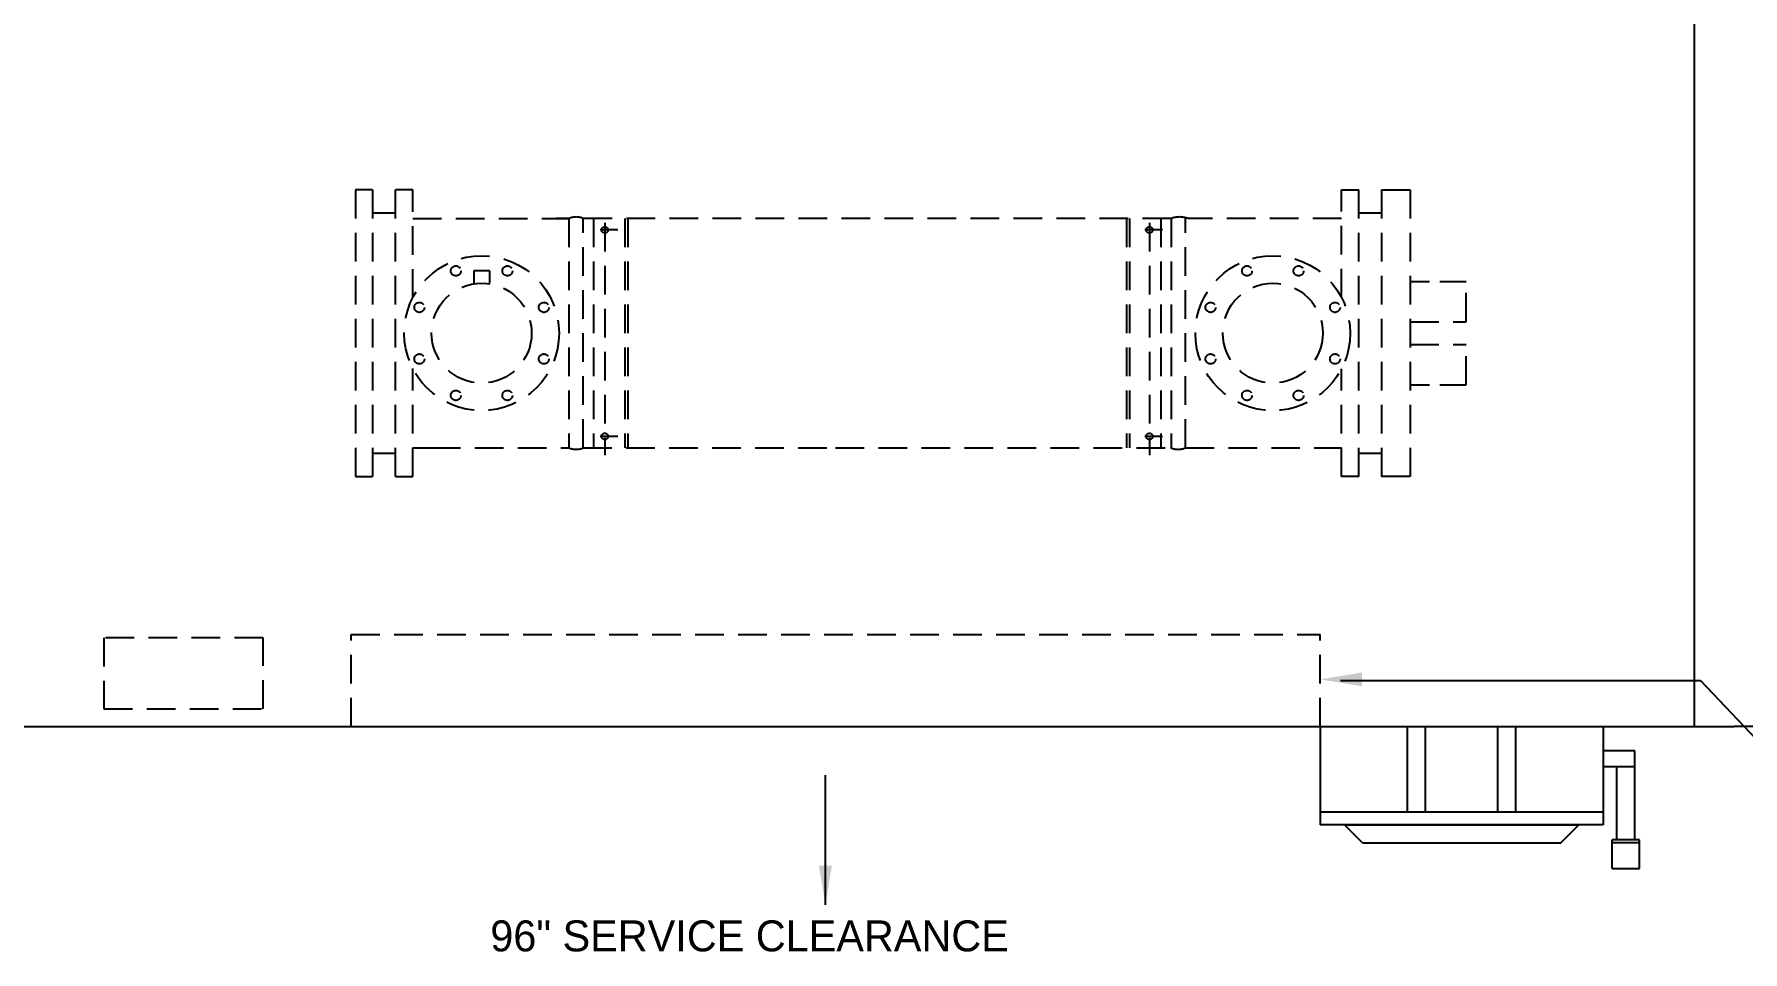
# Model space of a CAD drawing. Header units: inches. Extents: x 402 to 1066, y -128 to 290.
# Drawn here: x 657.2 to 806.2, y 104 to 184 of the extents above; entities that cross this region are included whole.
import ezdxf

# ---------------------------------------------------------------- set-up
doc = ezdxf.new("R2010")
doc.units = ezdxf.units.IN
doc.header["$MEASUREMENT"] = 0
doc.linetypes.add('HIDDEN', pattern=[0.375, 0.25, -0.125])
doc.layers.get('0').update_dxf_attribs({"color": 10})

msp = doc.modelspace()

# ---------------------------------------------------------------- linework, layer by layer
at = {"color": 1, "ltscale": 5}
for p, q in [((801.9729, 243.65454), (801.9729, 123.65454)), ((771.1479, 127.65454), (802.53922, 127.65454)), ((802.53922, 127.65454), (814.0892, 115.43218)), ((648.7229, 123.65454), (805.4729, 123.65454)), ((684.8479, 123.65454), (769.3479, 123.65454)), ((769.3479, 123.65454), (794.05571, 123.65454)), ((968.7229, 123.65454), (805.4729, 123.65454)), ((726.20803, 108.11268), (726.20803, 119.39512))]:
    msp.add_line(p, q, dxfattribs=at)
at = {"color": 1, "linetype": 'HIDDEN', "ltscale": 10}
for p, q in [((686.7229, 170.43628), (685.2229, 170.43628)), ((685.2229, 170.43628), (685.2229, 145.43628)), ((686.7229, 170.43628), (686.7229, 145.43628)), ((688.7229, 145.43628), (688.7229, 170.43628)), ((690.2229, 170.43628), (688.7229, 170.43628)), ((690.2229, 161.01889), (690.2229, 170.43628)), ((771.2229, 161.03829), (771.2229, 170.43628)), ((771.2229, 170.43628), (772.7229, 170.43628)), ((772.7229, 145.43628), (772.7229, 170.43628)), ((774.7229, 170.43628), (777.2229, 170.43628)), ((774.7229, 170.43628), (774.7229, 145.43628)), ((777.2229, 170.43628), (777.2229, 145.43628)), ((686.7229, 168.43628), (688.7229, 168.43628)), ((772.7229, 168.43628), (774.7229, 168.43628)), ((690.2229, 167.93628), (703.84415, 167.93628)), ((703.8442, 167.93628), (702.7279, 167.93628)), ((703.8442, 167.93628), (703.8442, 147.93628)), ((756.3517, 167.93608), (705.09024, 167.93627)), ((705.0942, 147.93628), (705.0942, 167.93628)), ((705.9729, 167.93626), (705.9729, 147.93626)), ((708.0979, 166.93626), (706.56665, 166.93626)), ((706.9729, 167.56126), (706.9729, 147.31126)), ((708.7229, 167.93626), (708.7229, 147.93626)), ((708.9729, 167.93626), (708.9729, 147.93626)), ((752.4729, 167.93626), (752.4729, 147.93626)), ((752.7229, 167.93626), (752.7229, 147.93626)), ((755.5979, 166.93626), (754.06665, 166.93626)), ((754.4729, 167.56126), (754.4729, 147.31126)), ((755.4729, 167.93626), (755.4729, 147.93626)), ((756.3517, 167.93628), (756.3517, 147.93628)), ((757.6017, 147.93628), (757.6017, 167.93628)), ((771.2229, 167.93628), (757.8517, 167.93628)), ((696.9154, 163.3784), (695.5404, 163.3784)), ((695.5404, 163.3784), (695.5404, 162.29547)), ((696.9154, 163.3784), (696.9154, 162.29708)), ((777.2229, 162.43628), (778.9104, 162.43628)), ((779.7854, 162.43628), (782.0979, 162.43628)), ((782.0979, 158.93628), (782.0979, 162.43628)), ((777.2229, 158.93628), (782.0979, 158.93628)), ((777.2229, 156.93628), (782.0979, 156.93628)), ((782.0979, 153.43628), (782.0979, 156.93628)), ((690.2229, 145.43628), (690.2229, 154.85367)), ((771.2229, 145.43628), (771.2229, 154.83427)), ((777.2229, 153.43628), (778.9104, 153.43628)), ((779.7854, 153.43628), (782.0979, 153.43628)), ((690.2229, 147.93628), (691.8854, 147.93628)), ((691.8854, 147.93628), (703.84024, 147.93628)), ((705.09024, 147.93628), (727.0979, 147.93628)), ((708.0979, 148.93626), (706.56665, 148.93626)), ((727.0979, 147.93628), (756.3517, 147.93628)), ((755.5979, 148.93626), (754.06665, 148.93626)), ((757.6017, 147.93628), (769.5404, 147.93628)), ((769.5404, 147.93628), (771.2229, 147.93628)), ((688.7229, 147.43628), (686.7229, 147.43628)), ((774.7229, 147.43628), (772.7229, 147.43628)), ((685.2229, 145.43628), (686.7229, 145.43628)), ((688.7229, 145.43628), (690.2229, 145.43628)), ((772.7229, 145.43628), (771.2229, 145.43628)), ((777.2229, 145.43628), (774.7229, 145.43628)), ((677.17323, 131.38988), (663.27461, 131.38988)), ((663.27461, 131.38988), (663.27461, 125.17643)), ((677.17323, 125.17643), (677.17323, 131.38988)), ((684.8479, 131.65454), (769.3479, 131.65454)), ((684.8479, 123.65454), (684.8479, 131.65454)), ((769.3479, 123.65454), (769.3479, 131.65454)), ((663.27461, 125.17643), (677.17323, 125.17643))]:
    msp.add_line(p, q, dxfattribs=at)
at = {"color": 1}
for p, q in [((769.3479, 123.65454), (769.3479, 115.07571)), ((776.98524, 116.18665), (776.98524, 123.65454)), ((778.55743, 116.18665), (778.55743, 123.65454)), ((784.84618, 116.18665), (784.84618, 123.65454)), ((786.41837, 116.18665), (786.41837, 123.65454)), ((794.05571, 123.65454), (794.05571, 115.07571)), ((795.23485, 121.52009), (794.05571, 121.52009)), ((796.80704, 121.52009), (795.23485, 121.52009)), ((796.80704, 113.77904), (796.80704, 121.52009)), ((795.23485, 120.13046), (794.05571, 120.13046)), ((795.23485, 113.77904), (795.23485, 120.13046)), ((796.80704, 120.13046), (795.23485, 120.13046)), ((794.05571, 116.18665), (769.3479, 116.18665)), ((794.05571, 115.07571), (769.3479, 115.07571)), ((771.48259, 115.07571), (791.92102, 115.07571)), ((773.05477, 113.50353), (771.48259, 115.07571)), ((790.34884, 113.50353), (791.92102, 115.07571)), ((773.05477, 113.50353), (790.34884, 113.50353)), ((794.8418, 111.27954), (794.8418, 113.77904)), ((797.20009, 113.77904), (794.8418, 113.77904)), ((797.20009, 113.49543), (794.8418, 113.49543)), ((797.20009, 111.27954), (797.20009, 113.77904)), ((794.8418, 111.27954), (797.20009, 111.27954))]:
    msp.add_line(p, q, dxfattribs=at)
at = {"color": 1, "linetype": 'HIDDEN', "ltscale": 10}
for centre, radius in [((706.9729, 166.93626), 0.28125), ((754.4729, 166.93626), 0.28125), ((696.2279, 157.93628), 6.75), ((765.2279, 157.93628), 6.75), ((693.97964, 163.36407), 0.4375), ((698.47617, 163.36407), 0.4375), ((762.97964, 163.36407), 0.4375), ((767.47617, 163.36407), 0.4375), ((696.2279, 157.93628), 4.36), ((765.2279, 157.93628), 4.36), ((690.8001, 160.18454), 0.4375), ((701.65569, 160.18454), 0.4375), ((759.8001, 160.18454), 0.4375), ((770.65569, 160.18454), 0.4375), ((690.8001, 155.68802), 0.4375), ((701.65569, 155.68802), 0.4375), ((759.8001, 155.68802), 0.4375), ((770.65569, 155.68802), 0.4375), ((693.97964, 152.50849), 0.4375), ((698.47617, 152.50848), 0.4375), ((762.97964, 152.50849), 0.4375), ((767.47617, 152.50848), 0.4375), ((706.9729, 148.93626), 0.28125), ((754.4729, 148.93626), 0.28125)]:
    msp.add_circle(centre, radius, dxfattribs=at)
for centre, radius, start, end in [((704.4729, 166.43733), 1.62395, 67.3546617, 112.6453383), ((757.0979, 165.75074), 2.31063, 71.0525726, 108.9474274), ((704.47279, 149.43575), 1.62447, 247.3763567, 292.6416459), ((756.97457, 149.38376), 1.57723, 246.588896, 293.4290558)]:
    msp.add_arc(centre, radius, start, end, dxfattribs=at)
at = {"color": 1, "ltscale": 5}
for points in [[(772.99661, 127.15636), (769.39661, 127.75636), (772.99661, 128.35636)], [(725.64325, 111.50133), (726.20803, 108.11268), (726.7728, 111.50133)]]:
    msp.add_solid(points, dxfattribs=at)

# ---------------------------------------------------------------- texts
msp.add_text('96" SERVICE CLEARANCE', height=2.7, dxfattribs=at).set_placement((696.98398, 104.04498))

doc.saveas('drawing.dxf')
